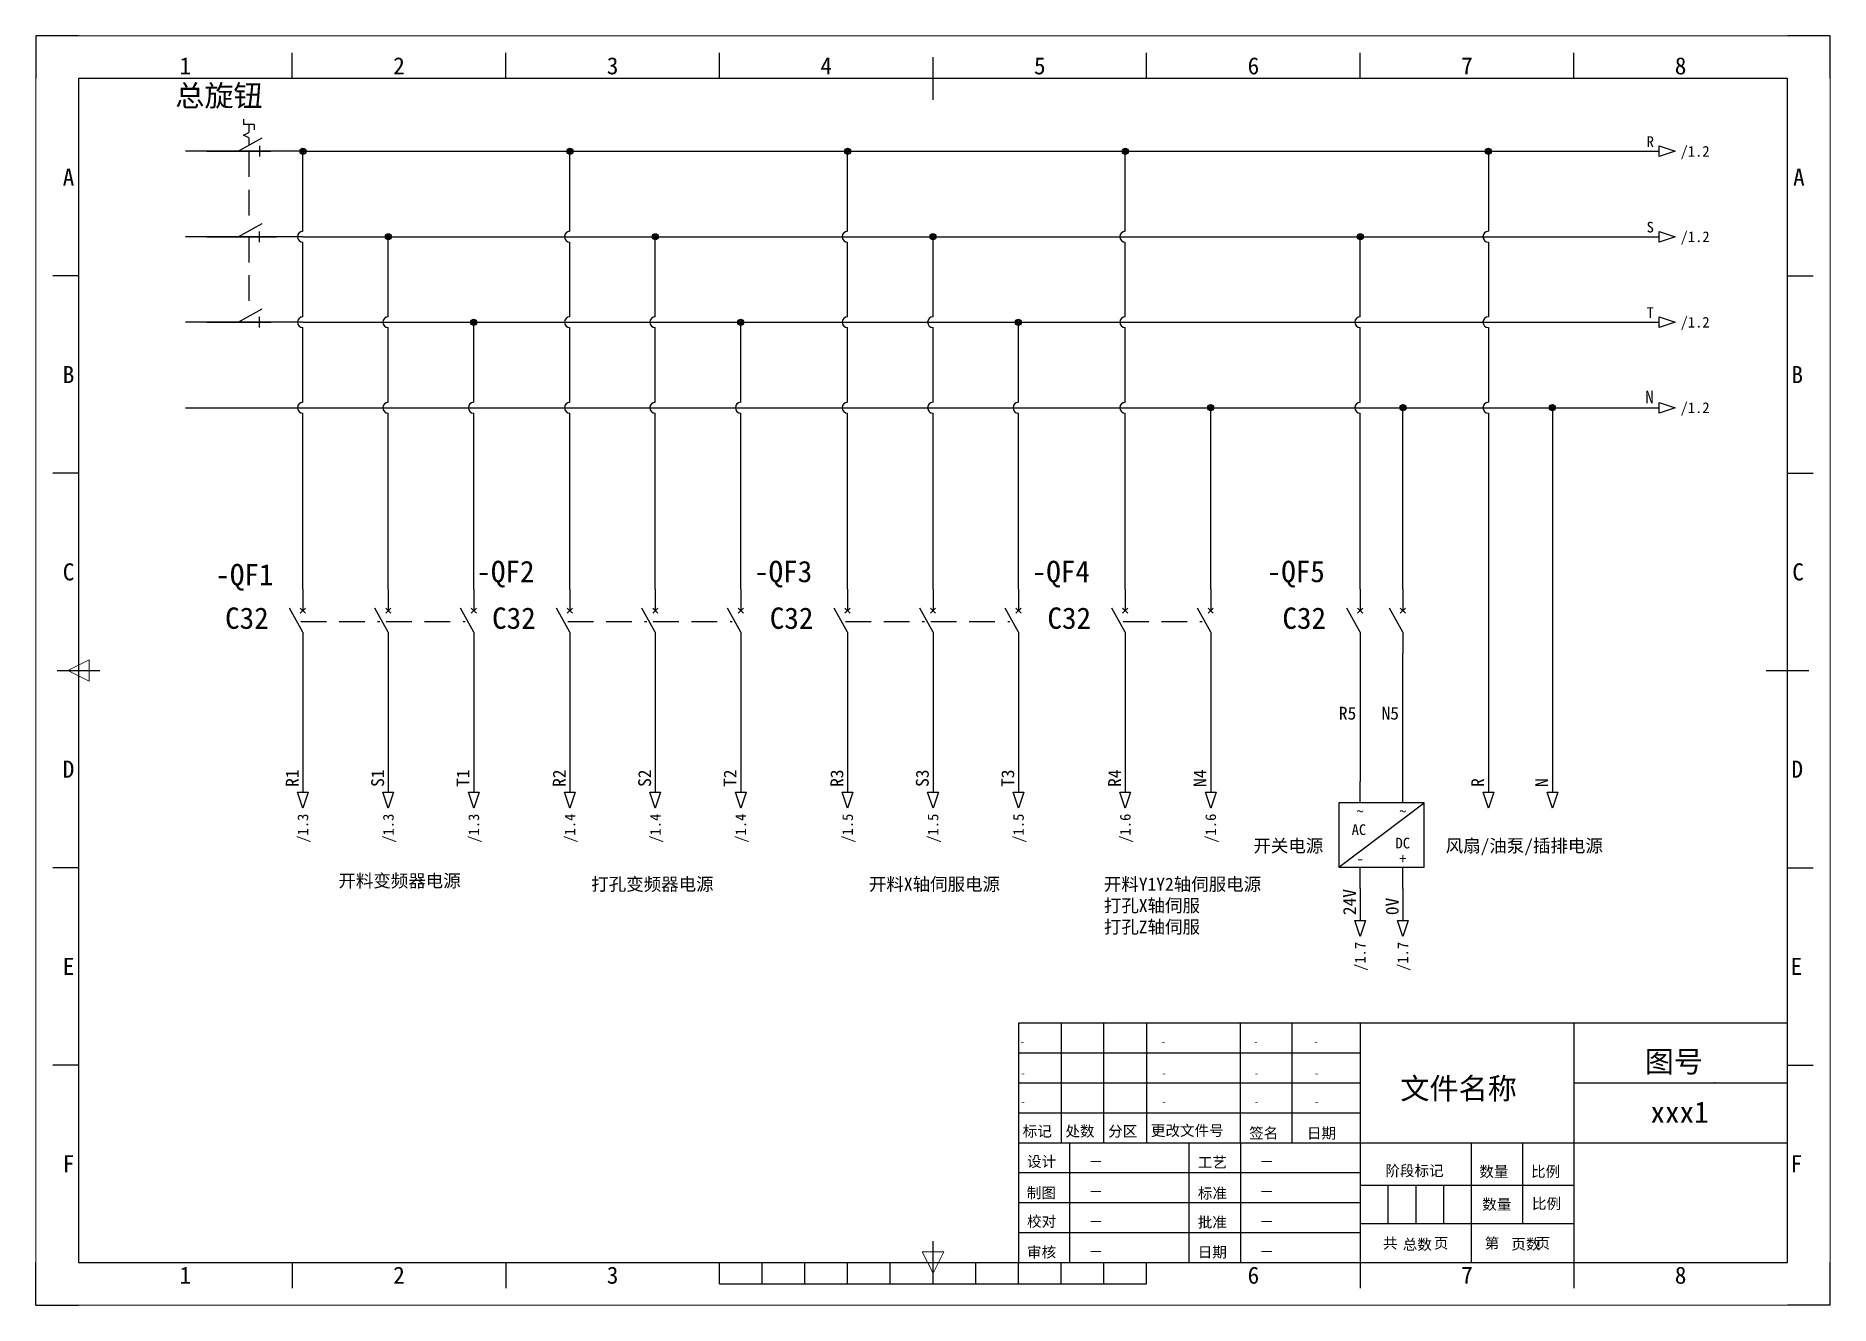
# Model space of a CAD drawing. Header units: millimetres. Extents: x 0 to 420, y 0 to 297.
import ezdxf
from ezdxf.enums import TextEntityAlignment as Align

# ---------------------------------------------------------------- set-up
doc = ezdxf.new("R2010")
doc.units = ezdxf.units.MM
doc.header["$LTSCALE"] = 12
doc.linetypes.add('DASHED', pattern=[0.75, 0.5, -0.25])
doc.layers.add('AE_BOR', color=1, linetype='Continuous', lineweight=30)
for name, color, linetype in [('BLK_0.5mm^2', 7, 'Continuous'), ('LINK', 9, 'DASHED'), ('MISC', 2, 'Continuous'), ('SYMS', 7, 'Continuous'), ('TAGS', 51, 'Continuous'), ('TERMS', 4, 'Continuous'), ('Viewport', 7, 'Continuous'), ('WIREREF', 61, 'Continuous'), ('XREF', 7, 'Continuous'), ('图框_外框线', 7, 'Continuous'), ('图框_标题栏属性', 1, 'Continuous'), ('图框_标题栏文字', 6, 'Continuous')]:
    doc.layers.add(name, color=color, linetype=linetype)
doc.styles.get("Standard").update_dxf_attribs({"font": 'simhei.ttf'})
doc.styles.add('WD', font='simhei.ttf')
doc.styles.add('WD_IEC', font='simhei.ttf')
doc.styles.add('工程字', font='simhei.ttf')

# ---------------------------------------------------------------- blocks, each defined once
blk = doc.blocks.new('gb_a3')
for p, q in [((410, 287), (10, 287)), ((10, 287), (10, 10)), ((410, 10), (410, 287)), ((10, 10), (410, 10))]:
    blk.add_line(p, q)
at = {"layer": 'AE_BOR'}
for p, q in [((10, 297), (0, 297)), ((0, 297), (0, 287)), ((420, 297), (410, 297)), ((420, 287), (420, 297)), ((0, 0), (0, 10)), ((420, 0), (420, 10)), ((0, 0), (10, 0)), ((420, 0), (410, 0))]:
    blk.add_line(p, q, dxfattribs=at)
at = {"layer": 'AE_BOR', "color": 1, "lineweight": 15}
for p, q in [((0, 297), (420, 297)), ((0, 0), (0, 297)), ((420, 297), (420, 0)), ((7.5, 148.5), (12.5, 151)), ((12.5, 146), (7.5, 148.5)), ((12.5, 151), (12.5, 146)), ((210, 7.5), (207.5, 12.5)), ((207.5, 12.5), (212.5, 12.5)), ((212.5, 12.5), (210, 7.5)), ((420, 0), (0, 0))]:
    blk.add_line(p, q, dxfattribs=at)
at = {"layer": 'AE_BOR', "lineweight": -3}
for p, q in [((60, 287), (60, 293)), ((110, 287), (110, 293)), ((160, 287), (160, 293)), ((260, 287), (260, 293)), ((310, 287), (310, 293)), ((360, 287), (360, 293)), ((10, 240.83), (4, 240.83)), ((410, 240.83), (416, 240.83)), ((10, 194.67), (4, 194.67)), ((410, 194.67), (416, 194.67)), ((10, 102.33), (4, 102.33)), ((410, 102.33), (416, 102.33)), ((10, 56.17), (4, 56.17)), ((410, 56.17), (416, 56.17)), ((60, 10), (60, 4)), ((110, 10), (110, 4)), ((310, 10), (310, 4)), ((360, 10), (360, 4))]:
    blk.add_line(p, q, dxfattribs=at)
at = {"layer": 'AE_BOR', "color": 2, "lineweight": 30}
for p, q in [((210, 282), (210, 292)), ((5, 148.5), (15, 148.5)), ((405, 148.5), (415, 148.5)), ((210, 5), (210, 15)), ((160, 5), (160, 10)), ((170, 5), (170, 10)), ((180, 5), (180, 10)), ((190, 5), (190, 10)), ((200, 5), (200, 10)), ((220, 5), (220, 10)), ((230, 5), (230, 10)), ((240, 5), (240, 10)), ((250, 5), (250, 10)), ((260, 5), (260, 10)), ((160, 5), (260, 5))]:
    blk.add_line(p, q, dxfattribs=at)
at = {"layer": 'AE_BOR', "lineweight": -3, "style": 'WD'}
for s, p in [('1', (35, 288)), ('2', (85, 288)), ('3', (135, 288)), ('4', (185, 288)), ('5', (235, 288)), ('6', (285, 288)), ('7', (335, 288)), ('8', (385, 288)), ('1', (35, 5)), ('2', (85, 5)), ('3', (135, 5)), ('6', (285, 5)), ('7', (335, 5)), ('8', (385, 5))]:
    blk.add_text(s, height=4, dxfattribs=at).set_placement(p, align=Align.CENTER)
for s, p in [('A', (9, 263.92)), ('A', (414.05, 263.92)), ('B', (9, 217.75)), ('B', (413.67, 217.75)), ('C', (9, 171.58)), ('C', (413.86, 171.58)), ('D', (9, 125.42)), ('D', (413.67, 125.42)), ('E', (9, 79.25)), ('E', (413.48, 79.25)), ('F', (9, 33.08)), ('F', (413.48, 33.08))]:
    blk.add_text(s, height=4, dxfattribs=at).set_placement(p, align=Align.MIDDLE_RIGHT)
blk = doc.blocks.new('GB_TitleBlock')
at = {"lineweight": -3}
for p, q in [((-50, 42), (0, 42)), ((-50, 28), (0, 28))]:
    blk.add_line(p, q, dxfattribs=at)
blk.add_point((-16.99, 42), dxfattribs=at)
at = {"layer": '图框_外框线'}
for p, q in [((-170, 56), (-170, 28)), ((-160, 28), (-160, 56)), ((-150, 56), (-150, 28)), ((-128, 28), (-128, 56)), ((-116, 56), (-116, 28)), ((-100, 56), (-100, 0)), ((-50, 56), (-50, 0)), ((-180, 49), (-100, 49)), ((-180, 42), (-100, 42)), ((-180, 35), (-100, 35)), ((-180, 28), (-50, 28)), ((-168, 0), (-168, 28)), ((-140, 0), (-140, 28)), ((-128, 28), (-128, 0)), ((-74, 28), (-74, 0)), ((-62, 28), (-62, 9)), ((-180, 21), (-100, 21)), ((-50, 18), (-100, 18)), ((-93.5, 18), (-93.5, 9)), ((-87, 18), (-87, 9)), ((-80.5, 18), (-80.5, 9)), ((-180, 14), (-100, 14)), ((-50, 9), (-100, 9)), ((-180, 7), (-100, 7))]:
    blk.add_line(p, q, dxfattribs=at)
blk.add_lwpolyline([(0, 56), (-180, 56), (-180, 0), (0, 0), (0, 56)], dxfattribs=at)
at = {"style": 'WD', "flags": 1}
blk.add_attdef('WD_TB', (-168.38, 50.46), '', height=1.5, dxfattribs=at)
at = {"layer": '图框_标题栏属性', "style": '工程字'}
for tag, p in [('REV3', (-179.58, 50.91)), ('REV3DET', (-146.6, 50.91)), ('BY3', (-124.94, 50.91)), ('RD3', (-110.86, 50.91)), ('REV2', (-179.43, 43.49)), ('REV2DET', (-146.45, 43.49)), ('BY2', (-124.78, 43.49)), ('RD2', (-110.71, 43.49)), ('REV1', (-179.43, 36.77)), ('REV1DET', (-146.45, 36.77)), ('BY1', (-124.78, 36.77)), ('RD1', (-110.71, 36.77))]:
    blk.add_attdef(tag, p, '', height=1.5, dxfattribs=at)
for tag, p in [('图号', (-26.57, 46.93)), ('文件名称', (-76.96, 40.8)), ('XXX1', (-25.25, 35.16))]:
    blk.add_attdef(tag, text='', height=5, dxfattribs=at).set_placement(p, align=Align.MIDDLE)
at = {"layer": '图框_标题栏属性', "lineweight": -3}
for tag, p in [('设计', (-163.59, 22.3)), ('工艺', (-123.59, 22.3)), ('制图', (-163.59, 15.3)), ('标准', (-123.59, 15.3)), ('校对', (-163.59, 8.3)), ('批准', (-123.59, 8.3)), ('审核', (-163.59, 1.3)), ('日期', (-123.59, 1.3))]:
    blk.add_attdef(tag, p, '', height=2.5, dxfattribs=at)
at = {"layer": '图框_标题栏属性', "style": '工程字'}
for tag, p in [('数量', (-68.02, 13.58)), ('比例', (-56.4, 13.74)), ('总数', (-86.62, 4.19)), ('页数', (-61.21, 4.25))]:
    blk.add_attdef(tag, text='', height=2.5, dxfattribs=at).set_placement(p, align=Align.MIDDLE_CENTER)
at = {"layer": '图框_标题栏文字', "style": '工程字'}
for s, p in [('标记', (-179, 29.44)), ('处数', (-169, 29.44)), ('分区', (-159, 29.44)), ('更改文件号', (-149, 29.59)), ('签名', (-126, 29)), ('日期', (-112.47, 28.98)), ('设计', (-177.99, 22.35)), ('工艺', (-138.02, 22.15)), ('阶段标记', (-94.11, 20.2)), ('数量', (-72.11, 20)), ('比例', (-60, 20)), ('制图', (-178.04, 15.02)), ('标准', (-137.99, 14.92)), ('校对', (-177.99, 8.33)), ('批准', (-138.02, 8.15)), ('共     页     第     页', (-94.68, 3.24)), ('审核', (-177.99, 1.15)), ('日期', (-138.02, 1.15))]:
    blk.add_text(s, height=2.5, dxfattribs=at).set_placement(p)
blk = doc.blocks.new('VDS11')
for p, q in [((0, 7.5), (0, 2.5)), ((-6.25, 1.25), (-6.25, -1.25)), ((-6.25, 1.25), (-5, 1.25)), ((-6.25, 0), (-4.375, 0)), ((-3.75, -1.25), (-4.375, 0)), ((-3.125, 0), (-3.75, -1.25)), ((0, -2.5), (-3.125, 3.125)), ((-3.125, 0), (-1.389, 0)), ((-1.25, 2.5), (1.25, 2.5)), ((-7.5, -1.25), (-6.25, -1.25)), ((0, -2.5), (0, -7.5))]:
    blk.add_line(p, q)
at = {"style": 'WD_IEC'}
for tag, p in [('INST', (-10.5, 10.25)), ('LOC', (-10.5, 6.75)), ('TAG1', (-10.5, 3.25)), ('RATING1', (-10.5, -1.35)), ('DESC1', (-10.5, -9.85)), ('DESC2', (-10.5, -13.35)), ('DESC3', (-10.5, -16.85))]:
    blk.add_attdef(tag, text='', height=2.5, dxfattribs=at).set_placement(p, align=Align.RIGHT)
blk.add_attdef('TERM01', text='', height=2, rotation=90, dxfattribs=at).set_placement((-1, 7.5), align=Align.RIGHT)
at = {"style": 'WD_IEC', "flags": 1}
for tag, p, height in [('X2TERM01', (0, 7.5), 0.32), ('CAT', (2.75, 4), 1.5), ('MFG', (2.75, 6.5), 1.5), ('X1LINK', (0, 0), 0.32), ('ASSYCODE', (1, -4), 1), ('CONTACT', (1.25, -2.5), 1), ('COMMON', (2.5, -3.75), 1), ('X8TERM02', (0, -7.5), 0.32), ('CATDESC', (1, -7), 1), ('FAMILY', (1, -5.5), 1)]:
    blk.add_attdef(tag, p, '', height=height, dxfattribs=at)
at = {"style": 'WD_IEC'}
blk.add_attdef('TERM02', (-1, -7.5), '', height=2, rotation=90, dxfattribs=at)
at = {"lineweight": 15, "style": 'WD_IEC'}
blk.add_attdef('XREF', text='', height=2.5, dxfattribs=at).set_placement((-10.5, -6), align=Align.RIGHT)
blk = doc.blocks.new('VDS21')
for p, q in [((0, 7.5), (0, 2.5)), ((0, -2.5), (-3.125, 3.125)), ((1.25, 2.5), (-1.25, 2.5)), ((0, -2.5), (0, -7.5))]:
    blk.add_line(p, q)
at = {"style": 'WD_IEC'}
for tag, p in [('INST', (-5.5, 10.25)), ('LOC', (-5.5, 6.75)), ('TAG2', (-5.5, 3.25)), ('DESC1', (-5.5, -4.85)), ('DESC2', (-5.5, -8.35)), ('DESC3', (-5.5, -11.85))]:
    blk.add_attdef(tag, text='', height=2.5, dxfattribs=at).set_placement(p, align=Align.RIGHT)
blk.add_attdef('TERM01', text='', height=2, rotation=90, dxfattribs=at).set_placement((-1, 7.5), align=Align.RIGHT)
at = {"style": 'WD_IEC', "flags": 1}
for tag, p, height in [('X2TERM01', (0, 7.5), 0.32), ('X4LINK', (-2, 0), 0.32), ('X1LINK', (0, 0), 0.32), ('CONTACT', (1.25, -2.5), 1), ('X8TERM02', (0, -7.5), 0.32), ('FAMILY', (1, -5.5), 1)]:
    blk.add_attdef(tag, p, '', height=height, dxfattribs=at)
at = {"lineweight": 15, "style": 'WD_IEC'}
blk.add_attdef('XREF', text='', height=2.5, dxfattribs=at).set_placement((-5.5, -1), align=Align.RIGHT)
at = {"style": 'WD_IEC'}
blk.add_attdef('TERM02', (-1, -7.5), '', height=2, rotation=90, dxfattribs=at)
blk = doc.blocks.new('HA1S1')
blk.add_lwpolyline([(0, 1.25), (3.75, 0), (0, -1.25)], close=True)
at = {"style": 'WD_IEC'}
for tag, height, flags, p in [('WIRENO', 2.5, 8, (-1.25, 1)), ('SIGCODE', 1, 1, (5, 1.8))]:
    blk.add_attdef(tag, text='', height=height, dxfattribs=dict(at, flags=flags)).set_placement(p, align=Align.RIGHT)
at = {"style": 'WD_IEC', "flags": 1}
blk.add_attdef('X4TERM01', (0, 0), '', height=0.32, dxfattribs=at)
at = {"style": 'WD_IEC'}
blk.add_attdef('XREF', text='', height=2.5, dxfattribs=at).set_placement((5, 0), align=Align.MIDDLE_LEFT)
blk.add_attdef('DESC1', text='', height=2.5, dxfattribs=at).set_placement((-1.25, -1), align=Align.TOP_RIGHT)
blk = doc.blocks.new('VCB1')
for p, q in [((0, 7.5), (0, 2.5)), ((0, -2.5), (-3.12, 3.12)), ((0.62, 1.88), (-0.62, 3.12)), ((-0.62, 1.88), (0.62, 3.12)), ((0, -2.5), (0, -7.5))]:
    blk.add_line(p, q)
at = {"style": 'WD_IEC'}
for tag, p in [('INST', (-8, 5.25)), ('LOC', (-8, 1.75)), ('TAG1', (-8, -1.75)), ('RATING1', (-8, -6.35)), ('DESC1', (-8, -14.35)), ('DESC2', (-8, -17.85)), ('DESC3', (-8, -21.35))]:
    blk.add_attdef(tag, text='', height=2.5, dxfattribs=at).set_placement(p, align=Align.RIGHT)
blk.add_attdef('TERM01', text='', height=2, rotation=90, dxfattribs=at).set_placement((-1, 7.5), align=Align.RIGHT)
at = {"style": 'WD_IEC', "flags": 1}
for tag, p, height in [('X2TERM01', (0, 7.5), 0.32), ('CAT', (2.75, 4), 1.5), ('MFG', (2.75, 6.5), 1.5), ('X4LINK', (-2, 0), 0.32), ('X1LINK', (-0.5, 0), 0.32), ('X8TERM02', (0, -7.5), 0.32), ('ASSYCODE', (1, -9), 1), ('CATDESC', (1, -12), 1), ('CONTACT', (1, -13.5), 1), ('FAMILY', (1, -10.5), 1), ('COMMON', (2.25, -14.75), 1)]:
    blk.add_attdef(tag, p, '', height=height, dxfattribs=at)
at = {"style": 'WD_IEC'}
blk.add_attdef('TERM02', (-1, -7.5), '', height=2, rotation=90, dxfattribs=at)
at = {"lineweight": 15, "style": 'WD_IEC'}
blk.add_attdef('XREF', text='', height=2.5, dxfattribs=at).set_placement((-8, -10.35), align=Align.RIGHT)
blk = doc.blocks.new('VCB2')
for p, q in [((0, 7.5), (0, 2.5)), ((0, -2.5), (-3.12, 3.12)), ((0.62, 1.88), (-0.62, 3.12)), ((-0.62, 1.88), (0.62, 3.12)), ((0, -2.5), (0, -7.5))]:
    blk.add_line(p, q)
at = {"style": 'WD_IEC'}
for tag, p in [('INST', (-8, 5.25)), ('LOC', (-8, 1.75)), ('TAG2', (-8, -1.75)), ('DESC1', (-8, -14.35)), ('DESC2', (-8, -17.85)), ('DESC3', (-8, -21.35))]:
    blk.add_attdef(tag, text='', height=2.5, dxfattribs=at).set_placement(p, align=Align.RIGHT)
blk.add_attdef('TERM01', text='', height=2, rotation=90, dxfattribs=at).set_placement((-1, 7.5), align=Align.RIGHT)
at = {"style": 'WD_IEC', "flags": 1}
for tag, p, height in [('X2TERM01', (0, 7.5), 0.32), ('X4LINK', (-2, 0), 0.32), ('X1LINK', (-0.5, 0), 0.32), ('X8TERM02', (0, -7.5), 0.32), ('CONTACT', (1, -13.5), 1), ('FAMILY', (1, -10.5), 1)]:
    blk.add_attdef(tag, p, '', height=height, dxfattribs=at)
at = {"style": 'WD_IEC'}
blk.add_attdef('TERM02', (-1, -7.5), '', height=2, rotation=90, dxfattribs=at)
at = {"style": 'WD_IEC', "flags": 1}
blk.add_attdef('RATING1', text='', height=2.5, dxfattribs=at).set_placement((-8, -6.35), align=Align.RIGHT)
at = {"lineweight": 15, "style": 'WD_IEC'}
blk.add_attdef('XREF', text='', height=2.5, dxfattribs=at).set_placement((-8, -10.35), align=Align.RIGHT)
blk = doc.blocks.new('WDDOT')
for radius in [0.72, 0.449, 0.223]:
    blk.add_circle((0, 0), radius)
blk = doc.blocks.new('HA1S4')
blk.add_lwpolyline([(0, -3.75), (-1.25, 0), (1.25, 0)], close=True)
at = {"style": 'WD_IEC', "flags": 8}
blk.add_attdef('WIRENO', (-1, 1.25), '', height=2.5, rotation=90, dxfattribs=at)
at = {"style": 'WD_IEC'}
blk.add_attdef('DESC1', text='', height=2.5, rotation=90, dxfattribs=at).set_placement((1, 1.25), align=Align.TOP_LEFT)
at = {"style": 'WD_IEC', "flags": 1}
blk.add_attdef('X2TERM01', (0, 0), '', height=0.32, dxfattribs=at)
blk.add_attdef('SIGCODE', text='', height=1, dxfattribs=at).set_placement((-2.5, -3.2), align=Align.RIGHT)
at = {"style": 'WD_IEC'}
blk.add_attdef('XREF', text='', height=2.5, rotation=90, dxfattribs=at).set_placement((0, -5), align=Align.MIDDLE_RIGHT)
blk = doc.blocks.new('VIN1G1')
for p, q in [((0, 7.5), (0, 12.5)), ((9.98, 7.5), (9.98, 12.5)), ((14.99, 7.5), (-5.01, 7.5)), ((-5.01, 7.5), (-5.01, -7.5)), ((-5.01, -7.5), (14.99, 7.5)), ((-5.01, 7.5), (-5.01, -7.5)), ((14.99, -7.5), (14.99, 7.5)), ((14.99, -7.5), (14.99, 7.5)), ((-5.01, -7.5), (14.99, -7.5)), ((0, -12.5), (0, -7.5)), ((9.98, -12.5), (9.98, -7.5))]:
    blk.add_line(p, q)
at = {"style": 'WD_IEC'}
for tag, height, p in [('INST', 2.7, (-6.14, 12.87)), ('LOC', 2.7, (-6.14, 8.87)), ('TAG1', 2.5, (-6.14, 4.12)), ('RATING1', 2.5, (-5.97, 0.36)), ('DESC1', 2.7, (-6.14, -7.07)), ('DESC2', 2.7, (-6.14, -11.07)), ('DESC3', 2.7, (-6.14, -15.07)), ('WDTAGALT', 2.5, (-5.88, -18.27))]:
    blk.add_attdef(tag, text='', height=height, dxfattribs=at).set_placement(p, align=Align.RIGHT)
at = {"style": 'WD_IEC', "flags": 1}
for tag, p, height in [('X2TERM01', (0, 12.5), 0.32), ('X2TERM02', (9.98, 12.5), 0.32), ('CAT', (15.53, 3.56), 1.5), ('MFG', (15.53, 6.06), 1.5), ('X1LINK', (14.99, 0), 0.32), ('X4LINK', (-5.01, -0.61), 0.32), ('ASSYCODE', (15.61, -4.38), 1), ('CATDESC', (15.61, -7.38), 1), ('FAMILY', (15.61, -5.88), 1), ('X8TERM03', (0, -12.5), 0.32), ('X8TERM04', (9.98, -12.5), 0.32)]:
    blk.add_attdef(tag, p, '', height=height, dxfattribs=at)
at = {"style": 'WD_IEC'}
for tag, p in [('TERM01', (-1, 12.23)), ('TERM02', (8.98, 12.5))]:
    blk.add_attdef(tag, text='', height=2, rotation=90, dxfattribs=at).set_placement(p, align=Align.RIGHT)
for tag, p in [('TERMDESC01', (-0.01, 5.55)), ('TERMDESC02', (9.98, 5.55)), ('TERMDESC03', (-0.01, -5.52)), ('TERMDESC04', (9.98, -5.52))]:
    blk.add_attdef(tag, text='', height=2.5, dxfattribs=at).set_placement(p, align=Align.MIDDLE)
for tag, p in [('AC', (-0.3, 0.01)), ('DC', (9.97, -3.13))]:
    blk.add_attdef(tag, text='', height=2.5, dxfattribs=at).set_placement(p, align=Align.CENTER)
at = {"lineweight": 15, "style": 'WD_IEC'}
blk.add_attdef('XREF', text='', height=2.5, dxfattribs=at).set_placement((-6.14, -3.22), align=Align.RIGHT)
at = {"style": 'WD_IEC'}
for tag, p in [('TERM03', (-1, -12.96)), ('TERM04', (8.98, -12.96))]:
    blk.add_attdef(tag, p, '', height=2, rotation=90, dxfattribs=at)

msp = doc.modelspace()

# ---------------------------------------------------------------- linework, layer by layer
at = {"layer": 'BLK_0.5mm^2'}
for p, q in [((62.5, 270), (35, 270)), ((40, 270), (55, 270)), ((62.5, 251.27), (62.5, 270)), ((62.5, 270), (77.5, 270)), ((77.5, 270), (380, 270)), ((125, 251.27), (125, 270)), ((190, 251.27), (190, 270)), ((255, 251.27), (255, 270)), ((340, 270), (340, 251.27)), ((62.5, 250), (35, 250)), ((40, 250), (56.3, 250)), ((62.5, 250), (79.02, 250)), ((62.5, 231.27), (62.5, 248.73)), ((77.5, 250), (380, 250)), ((82.5, 231.27), (82.5, 250)), ((125, 231.27), (125, 248.73)), ((145, 231.27), (145, 250)), ((190, 231.27), (190, 248.73)), ((210, 231.27), (210, 250)), ((255, 231.27), (255, 248.73)), ((310, 231.27), (310, 250)), ((340, 248.73), (340, 231.27)), ((62.5, 230), (35, 230)), ((40, 230), (55, 230)), ((62.5, 230), (77.5, 230)), ((62.5, 211.27), (62.5, 228.73)), ((77.5, 230), (380, 230)), ((82.5, 211.27), (82.5, 228.73)), ((102.5, 211.27), (102.5, 230)), ((125, 211.27), (125, 228.73)), ((145, 211.27), (145, 228.73)), ((165, 211.27), (165, 230)), ((190, 211.27), (190, 228.73)), ((210, 211.27), (210, 228.73)), ((230, 211.27), (230, 230)), ((255, 211.27), (255, 228.73)), ((310, 211.27), (310, 228.73)), ((340, 228.73), (340, 211.27)), ((35, 210), (380, 210)), ((275, 167.5), (275, 210)), ((320, 167.5), (320, 210)), ((355, 210), (355, 120)), ((62.5, 167.5), (62.5, 208.73)), ((82.5, 167.5), (82.5, 208.73)), ((102.5, 167.5), (102.5, 208.73)), ((125, 167.5), (125, 208.73)), ((145, 167.5), (145, 208.73)), ((165, 167.5), (165, 208.73)), ((190, 167.5), (190, 208.73)), ((210, 167.5), (210, 208.73)), ((230, 167.5), (230, 208.73)), ((255, 167.5), (255, 208.73)), ((310, 167.5), (310, 208.73)), ((340, 208.73), (340, 120)), ((62.5, 152.5), (62.5, 120)), ((82.5, 152.5), (82.5, 120)), ((102.5, 152.5), (102.5, 120)), ((125, 152.5), (125, 120)), ((145, 152.5), (145, 120)), ((165, 152.5), (165, 120)), ((190, 152.5), (190, 120)), ((210, 152.5), (210, 120)), ((230, 152.5), (230, 120)), ((255, 152.5), (255, 120)), ((275, 152.5), (275, 120)), ((310, 152.5), (310, 122.5)), ((319.98, 122.5), (319.98, 152.5)), ((310, 97.5), (310, 90)), ((319.98, 97.5), (319.98, 90))]:
    msp.add_line(p, q, dxfattribs=at)
for centre in [(62.5, 250), (125, 250), (190, 250), (255, 250), (340, 250), (62.5, 230), (82.5, 230), (125, 230), (145, 230), (190, 230), (210, 230), (255, 230), (310, 230), (340, 230), (62.5, 210), (82.5, 210), (102.5, 210), (125, 210), (145, 210), (165, 210), (190, 210), (210, 210), (230, 210), (255, 210), (310, 210), (340, 210)]:
    msp.add_arc(centre, 1.27, 90, 270, dxfattribs=at)
at = {"layer": 'LINK'}
for points in [[(49.84, 270), (49.84, 252)], [(49.84, 250), (49.84, 232)], [(62, 160), (80.5, 160)], [(82, 160), (100.5, 160)], [(124.5, 160), (143, 160)], [(144.5, 160), (163, 160)], [(189.5, 160), (208, 160)], [(209.5, 160), (228, 160)], [(254.5, 160), (273, 160)]]:
    msp.add_lwpolyline(points, dxfattribs=at)

# ---------------------------------------------------------------- block references
msp.add_blockref('gb_a3', (0, 0))
msp.add_blockref('GB_TitleBlock', (410, 10)).add_auto_attribs({'文件名称': '文件名称', '图号': '图号', 'XXX1': 'xxx1', '数量': '数量', '比例': '比例', '总数': '总数', '页数': '页数', '设计': '－', '制图': '－', '校对': '－', '审核': '－', '工艺': '－', '标准': '－', '批准': '－', '日期': '－', 'REV1': '-', 'REV1DET': '-', 'BY1': '-', 'RD1': '-', 'REV2': '-', 'REV2DET': '-', 'BY2': '-', 'RD2': '-', 'REV3': '-', 'REV3DET': '-', 'BY3': '-', 'RD3': '-'})
at = {"layer": 'SYMS'}
ref = msp.add_blockref('VDS11', (49.84, 270), dxfattribs=dict(at, rotation=270))
ref.add_attrib('TAG1', '总旋钮', dxfattribs={"layer": 'TAGS', "color": 7, "height": 5, "style": 'WD_IEC'}).set_placement((53.09, 280.5), align=Align.RIGHT)
ref = msp.add_blockref('HA1S1', (380, 270), dxfattribs=at)
ref.add_attrib('XREF', '/1.2', dxfattribs={"layer": 'XREF', "height": 2.5, "style": 'WD_IEC'}).set_placement((385, 270), align=Align.MIDDLE_LEFT)
ref.add_attrib('WIRENO', 'R', dxfattribs={"layer": 'WIREREF', "color": 7, "height": 2.5, "style": 'WD_IEC', "flags": 8}).set_placement((378.75, 271), align=Align.RIGHT)
for name, p in [('WDDOT', (62.5, 270)), ('WDDOT', (125, 270)), ('WDDOT', (190, 270)), ('WDDOT', (255, 270)), ('WDDOT', (340, 270)), ('WDDOT', (82.5, 250)), ('WDDOT', (145, 250)), ('WDDOT', (210, 250)), ('WDDOT', (310, 250)), ('WDDOT', (102.5, 230)), ('WDDOT', (165, 230)), ('WDDOT', (230, 230)), ('WDDOT', (275, 210)), ('WDDOT', (320, 210)), ('WDDOT', (355, 210)), ('VCB2', (82.5, 160)), ('VCB2', (102.5, 160)), ('VCB2', (145, 160)), ('VCB2', (165, 160)), ('VCB2', (210, 160)), ('VCB2', (230, 160)), ('VCB2', (275, 160)), ('VCB2', (320, 160))]:
    msp.add_blockref(name, p, dxfattribs=at)
at = {"layer": 'SYMS', "rotation": 270}
for p in [(49.84, 250), (49.84, 230)]:
    msp.add_blockref('VDS21', p, dxfattribs=at)
at = {"layer": 'SYMS'}
ref = msp.add_blockref('HA1S1', (380, 250), dxfattribs=at)
ref.add_attrib('XREF', '/1.2', dxfattribs={"layer": 'XREF', "height": 2.5, "style": 'WD_IEC'}).set_placement((385, 250), align=Align.MIDDLE_LEFT)
ref.add_attrib('WIRENO', 'S', dxfattribs={"layer": 'WIREREF', "color": 7, "height": 2.5, "style": 'WD_IEC', "flags": 8}).set_placement((378.75, 251), align=Align.RIGHT)
ref = msp.add_blockref('HA1S1', (380, 230), dxfattribs=at)
ref.add_attrib('XREF', '/1.2', dxfattribs={"layer": 'XREF', "height": 2.5, "style": 'WD_IEC'}).set_placement((385, 230), align=Align.MIDDLE_LEFT)
ref.add_attrib('WIRENO', 'T', dxfattribs={"layer": 'WIREREF', "color": 7, "height": 2.5, "style": 'WD_IEC', "flags": 8}).set_placement((378.75, 231), align=Align.RIGHT)
ref = msp.add_blockref('HA1S1', (380, 210), dxfattribs=at)
ref.add_attrib('XREF', '/1.2', dxfattribs={"layer": 'XREF', "height": 2.5, "style": 'WD_IEC'}).set_placement((385, 210), align=Align.MIDDLE_LEFT)
ref.add_attrib('WIRENO', 'N', dxfattribs={"layer": 'WIREREF', "color": 7, "height": 3, "style": 'WD_IEC', "flags": 8}).set_placement((378.75, 211), align=Align.RIGHT)
ref = msp.add_blockref('VCB1', (62.5, 160), dxfattribs=at)
ref.add_attrib('TAG1', ' C32', dxfattribs={"layer": 'TAGS', "color": 7, "height": 5, "style": 'WD_IEC'}).set_placement((54.5, 158.25), align=Align.RIGHT)
ref = msp.add_blockref('VCB1', (125, 160), dxfattribs=at)
ref.add_attrib('TAG1', 'C32', dxfattribs={"layer": 'TAGS', "color": 7, "height": 5, "style": 'WD_IEC'}).set_placement((117, 158.25), align=Align.RIGHT)
ref = msp.add_blockref('VCB1', (190, 160), dxfattribs=at)
ref.add_attrib('TAG1', 'C32', dxfattribs={"layer": 'TAGS', "color": 7, "height": 5, "style": 'WD_IEC'}).set_placement((182, 158.25), align=Align.RIGHT)
ref = msp.add_blockref('VCB1', (255, 160), dxfattribs=at)
ref.add_attrib('TAG1', 'C32', dxfattribs={"layer": 'TAGS', "color": 7, "height": 5, "style": 'WD_IEC'}).set_placement((247, 158.25), align=Align.RIGHT)
ref = msp.add_blockref('VCB1', (310, 160), dxfattribs=at)
ref.add_attrib('TAG1', ' C32', dxfattribs={"layer": 'TAGS', "color": 7, "height": 5, "style": 'WD_IEC'}).set_placement((302, 158.25), align=Align.RIGHT)
ref = msp.add_blockref('HA1S4', (62.5, 120), dxfattribs=at)
ref.add_attrib('XREF', '/1.3', dxfattribs={"layer": 'XREF', "height": 2.5, "rotation": 90, "style": 'WD_IEC'}).set_placement((62.5, 115), align=Align.MIDDLE_RIGHT)
ref.add_attrib('WIRENO', 'R1', (61.5, 121.25), dxfattribs={"layer": 'WIREREF', "color": 7, "height": 3, "rotation": 90, "style": 'WD_IEC', "flags": 8})
ref = msp.add_blockref('HA1S4', (82.5, 120), dxfattribs=at)
ref.add_attrib('XREF', ' /1.3', dxfattribs={"layer": 'XREF', "height": 2.5, "rotation": 90, "style": 'WD_IEC'}).set_placement((82.5, 115), align=Align.MIDDLE_RIGHT)
ref.add_attrib('WIRENO', 'S1', (81.5, 121.25), dxfattribs={"layer": 'WIREREF', "color": 7, "height": 3, "rotation": 90, "style": 'WD_IEC', "flags": 8})
ref = msp.add_blockref('HA1S4', (102.5, 120), dxfattribs=at)
ref.add_attrib('XREF', ' /1.3', dxfattribs={"layer": 'XREF', "height": 2.5, "rotation": 90, "style": 'WD_IEC'}).set_placement((102.5, 115), align=Align.MIDDLE_RIGHT)
ref.add_attrib('WIRENO', 'T1', (101.5, 121.25), dxfattribs={"layer": 'WIREREF', "color": 7, "height": 3, "rotation": 90, "style": 'WD_IEC', "flags": 8})
ref = msp.add_blockref('HA1S4', (125, 120), dxfattribs=at)
ref.add_attrib('XREF', '/1.4', dxfattribs={"layer": 'XREF', "height": 2.5, "rotation": 90, "style": 'WD_IEC'}).set_placement((125, 115), align=Align.MIDDLE_RIGHT)
ref.add_attrib('WIRENO', 'R2', (124, 121.25), dxfattribs={"layer": 'WIREREF', "color": 7, "height": 3, "rotation": 90, "style": 'WD_IEC', "flags": 8})
ref = msp.add_blockref('HA1S4', (145, 120), dxfattribs=at)
ref.add_attrib('XREF', '/1.4', dxfattribs={"layer": 'XREF', "height": 2.5, "rotation": 90, "style": 'WD_IEC'}).set_placement((145, 115), align=Align.MIDDLE_RIGHT)
ref.add_attrib('WIRENO', 'S2', (144, 121.25), dxfattribs={"layer": 'WIREREF', "color": 7, "height": 3, "rotation": 90, "style": 'WD_IEC', "flags": 8})
ref = msp.add_blockref('HA1S4', (165, 120), dxfattribs=at)
ref.add_attrib('XREF', '/1.4', dxfattribs={"layer": 'XREF', "height": 2.5, "rotation": 90, "style": 'WD_IEC'}).set_placement((165, 115), align=Align.MIDDLE_RIGHT)
ref.add_attrib('WIRENO', 'T2', (164, 121.25), dxfattribs={"layer": 'WIREREF', "color": 7, "height": 3, "rotation": 90, "style": 'WD_IEC', "flags": 8})
ref = msp.add_blockref('HA1S4', (190, 120), dxfattribs=at)
ref.add_attrib('XREF', '/1.5', dxfattribs={"layer": 'XREF', "height": 2.5, "rotation": 90, "style": 'WD_IEC'}).set_placement((190, 115), align=Align.MIDDLE_RIGHT)
ref.add_attrib('WIRENO', 'R3', (189, 121.25), dxfattribs={"layer": 'WIREREF', "color": 7, "height": 3, "rotation": 90, "style": 'WD_IEC', "flags": 8})
ref = msp.add_blockref('HA1S4', (210, 120), dxfattribs=at)
ref.add_attrib('XREF', '/1.5', dxfattribs={"layer": 'XREF', "height": 2.5, "rotation": 90, "style": 'WD_IEC'}).set_placement((210, 115), align=Align.MIDDLE_RIGHT)
ref.add_attrib('WIRENO', 'S3', (209, 121.25), dxfattribs={"layer": 'WIREREF', "color": 7, "height": 3, "rotation": 90, "style": 'WD_IEC', "flags": 8})
ref = msp.add_blockref('HA1S4', (230, 120), dxfattribs=at)
ref.add_attrib('XREF', '/1.5', dxfattribs={"layer": 'XREF', "height": 2.5, "rotation": 90, "style": 'WD_IEC'}).set_placement((230, 115), align=Align.MIDDLE_RIGHT)
ref.add_attrib('WIRENO', 'T3', (229, 121.25), dxfattribs={"layer": 'WIREREF', "color": 7, "height": 3, "rotation": 90, "style": 'WD_IEC', "flags": 8})
ref = msp.add_blockref('HA1S4', (255, 120), dxfattribs=at)
ref.add_attrib('XREF', '/1.6', dxfattribs={"layer": 'XREF', "height": 2.5, "rotation": 90, "style": 'WD_IEC'}).set_placement((255, 115), align=Align.MIDDLE_RIGHT)
ref.add_attrib('WIRENO', 'R4', (254, 121.25), dxfattribs={"layer": 'WIREREF', "color": 7, "height": 3, "rotation": 90, "style": 'WD_IEC', "flags": 8})
ref = msp.add_blockref('HA1S4', (275, 120), dxfattribs=at)
ref.add_attrib('XREF', '/1.6', dxfattribs={"layer": 'XREF', "height": 2.5, "rotation": 90, "style": 'WD_IEC'}).set_placement((275, 115), align=Align.MIDDLE_RIGHT)
ref.add_attrib('WIRENO', 'N4', (274, 121.25), dxfattribs={"layer": 'WIREREF', "color": 7, "height": 3, "rotation": 90, "style": 'WD_IEC', "flags": 8})
ref = msp.add_blockref('VIN1G1', (310, 110), dxfattribs=at)
ref.add_attrib('DC', 'DC', dxfattribs={"layer": 'MISC', "color": 0, "height": 2.5, "style": 'WD_IEC'}).set_placement((319.97, 106.87), align=Align.CENTER)
ref.add_attrib('TERMDESC01', '~', dxfattribs={"layer": 'TERMS', "color": 7, "height": 2.5, "style": 'WD_IEC'}).set_placement((309.99, 115.55), align=Align.MIDDLE)
ref.add_attrib('TERMDESC02', '~', dxfattribs={"layer": 'TERMS', "color": 7, "height": 2.5, "style": 'WD_IEC'}).set_placement((319.98, 115.55), align=Align.MIDDLE)
ref.add_attrib('AC', 'AC', dxfattribs={"layer": 'MISC', "color": 7, "height": 2.5, "style": 'WD_IEC'}).set_placement((309.7, 110.01), align=Align.CENTER)
ref.add_attrib('TERMDESC03', '-', dxfattribs={"layer": 'TERMS', "color": 7, "height": 2.5, "style": 'WD_IEC'}).set_placement((309.99, 104.48), align=Align.MIDDLE)
ref.add_attrib('TERMDESC04', '+', dxfattribs={"layer": 'TERMS', "color": 7, "height": 2.5, "style": 'WD_IEC'}).set_placement((319.98, 104.48), align=Align.MIDDLE)
ref = msp.add_blockref('HA1S4', (340, 120), dxfattribs=at)
ref.add_attrib('WIRENO', 'R', (339, 121.25), dxfattribs={"layer": 'WIREREF', "color": 7, "height": 3, "rotation": 90, "style": 'WD_IEC', "flags": 8})
ref = msp.add_blockref('HA1S4', (355, 120), dxfattribs=at)
ref.add_attrib('WIRENO', 'N', (354, 121.25), dxfattribs={"layer": 'WIREREF', "color": 7, "height": 3, "rotation": 90, "style": 'WD_IEC', "flags": 8})
ref = msp.add_blockref('HA1S4', (310, 90), dxfattribs=at)
ref.add_attrib('XREF', '/1.7', dxfattribs={"layer": 'XREF', "height": 2.5, "rotation": 90, "style": 'WD_IEC'}).set_placement((310, 85), align=Align.MIDDLE_RIGHT)
ref.add_attrib('WIRENO', '24V', (309, 91.25), dxfattribs={"layer": 'WIREREF', "color": 7, "height": 3, "rotation": 90, "style": 'WD_IEC', "flags": 8})
ref = msp.add_blockref('HA1S4', (319.98, 90), dxfattribs=at)
ref.add_attrib('XREF', '/1.7', dxfattribs={"layer": 'XREF', "height": 2.5, "rotation": 90, "style": 'WD_IEC'}).set_placement((319.98, 85), align=Align.MIDDLE_RIGHT)
ref.add_attrib('WIRENO', '0V', (318.98, 91.25), dxfattribs={"layer": 'WIREREF', "color": 7, "height": 3, "rotation": 90, "style": 'WD_IEC', "flags": 8})

# ---------------------------------------------------------------- texts
at = {"layer": 'Viewport', "attachment_point": 1}
for s, insert, char_height in [('-QF1', (42.02, 173.42), 5), ('-QF2', (103.12, 174.17), 5), ('-QF3', (168.12, 174.17), 5), ('开关电源', (285, 108.98), 3), ('风扇/油泵/插排电源', (330, 108.99), 3), ('开料变频器电源', (70.8, 100.8), 3), ('打孔变频器电源', (130, 100), 3), ('开料X轴伺服电源', (195, 100), 3)]:
    msp.add_mtext(s, dxfattribs=dict(at, insert=insert, char_height=char_height))
for s, insert, char_height, width in [('-QF4', (233.12, 174.17), 5, 13.8764), ('-QF5', (288.12, 174.17), 5, 13.8764), ('\\pxt1;R5', (305, 140), 3, 4.0449), ('N5', (315, 140), 3, 4.0618), ('开料Y1Y2轴伺服电源\\P打孔X轴伺服\\P打孔Z轴伺服', (250, 100), 3, 39.0766)]:
    msp.add_mtext(s, dxfattribs=dict(at, insert=insert, char_height=char_height, width=width))

doc.saveas('drawing.dxf')
